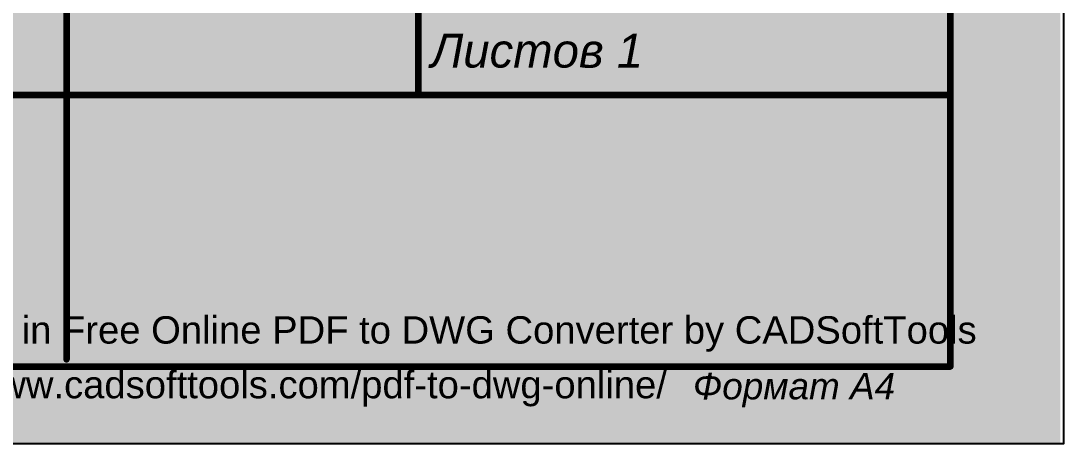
# Model space of a CAD drawing. Header units: millimetres. Extents: x 0 to 209, y 3 to 297.
# Drawn here: x 148.9 to 208.4, y 2.5 to 26.7 of the extents above; entities that cross this region are included whole.
import ezdxf
from ezdxf.xclip import XClip

# ---------------------------------------------------------------- set-up
doc = ezdxf.new("R2010")
doc.units = ezdxf.units.MM
doc.header["$MEASUREMENT"] = 0
doc.layers.get('0').update_dxf_attribs({"linetype": 'CONTINUOUS'})
doc.layers.add('28BD420', color=7, linetype='CONTINUOUS')
doc.styles.add('28BD4C0', font='Arial.ttf')
doc.styles.add('Arial$201', font='ariali.ttf', dxfattribs={"oblique": 15, "height": 6.046377})

# ---------------------------------------------------------------- blocks, each defined once
blk = doc.blocks.new('MF286C030')
at = {"color": 0, "linetype": 'Continuous', "lineweight": 100, "true_color": 0x000007}
for points in [[(19.717, 292.056), (19.717, 6.943), (202.159, 6.943), (202.159, 292.056)], [(151.538, 47.641), (151.538, 7.337), (151.538, 7.337)]]:
    blk.add_lwpolyline(points, dxfattribs=at)
blk = doc.blocks.new('286C0F0')
at = {"layer": '28BD420', "color": 0, "true_color": 0x000001, "style": '28BD4C0'}
for s, p in [('Created in Free Online PDF to DWG Converter by CADSoftTools', (0, 0)), ('http://www.cadsofttools.com/pdf-to-dwg-online/', (0, -2))]:
    blk.add_text(s, height=1, dxfattribs=at).set_placement(p)

msp = doc.modelspace()

# ---------------------------------------------------------------- hatches: boundary and pattern name
at = {"true_color": 0xffffff}
msp.add_hatch(color=0, dxfattribs=at).paths.add_polyline_path([(-0.131, 297.01), (-0.131, 2.547), (208.442, 2.547), (208.442, 297.01)])
msp.add_hatch(color=0, dxfattribs=at).paths.add_polyline_path([(-0.131, 297.01), (-0.131, 2.547), (208.442, 2.547), (208.442, 297.01)])
at = {"true_color": 0x000007}
h = msp.add_hatch(color=0, dxfattribs=at)
h.paths.add_polyline_path([(152.965, 25.693), (154.277, 25.693), (153.85, 23.708), (153.588, 23.708), (153.965, 25.479), (153.194, 25.479), (152.948, 24.38), (152.948, 24.38), (152.94, 24.346), (152.932, 24.312), (152.924, 24.28), (152.915, 24.248), (152.907, 24.217), (152.899, 24.187), (152.891, 24.158), (152.883, 24.13), (152.874, 24.103), (152.866, 24.077), (152.858, 24.052), (152.85, 24.028), (152.842, 24.005), (152.833, 23.982), (152.825, 23.962), (152.817, 23.942), (152.809, 23.923), (152.801, 23.905), (152.792, 23.888), (152.784, 23.873), (152.776, 23.859), (152.768, 23.845), (152.76, 23.833), (152.751, 23.823), (152.751, 23.823), (152.743, 23.812), (152.734, 23.803), (152.725, 23.793), (152.715, 23.784), (152.704, 23.776), (152.693, 23.767), (152.682, 23.76), (152.67, 23.752), (152.658, 23.745), (152.645, 23.738), (152.632, 23.732), (152.618, 23.726), (152.604, 23.721), (152.59, 23.716), (152.575, 23.711), (152.559, 23.707), (152.544, 23.703), (152.528, 23.7), (152.511, 23.698), (152.494, 23.695), (152.477, 23.694), (152.46, 23.692), (152.442, 23.692), (152.423, 23.691), (152.417, 23.691), (152.411, 23.691), (152.405, 23.691), (152.399, 23.691), (152.392, 23.691), (152.386, 23.692), (152.379, 23.692), (152.373, 23.692), (152.366, 23.692), (152.359, 23.693), (152.352, 23.693), (152.345, 23.693), (152.338, 23.694), (152.331, 23.695), (152.323, 23.695), (152.315, 23.696), (152.307, 23.697), (152.299, 23.698), (152.29, 23.699), (152.281, 23.701), (152.272, 23.702), (152.263, 23.704), (152.253, 23.706), (152.243, 23.708), (152.292, 23.937), (152.292, 23.937), (152.302, 23.935), (152.312, 23.934), (152.321, 23.932), (152.329, 23.93), (152.337, 23.929), (152.345, 23.928), (152.352, 23.927), (152.359, 23.926), (152.365, 23.925), (152.371, 23.924), (152.377, 23.924), (152.382, 23.923), (152.387, 23.923), (152.392, 23.922), (152.396, 23.922), (152.4, 23.922), (152.404, 23.921), (152.407, 23.921), (152.411, 23.921), (152.414, 23.921), (152.416, 23.921), (152.419, 23.921), (152.421, 23.921), (152.423, 23.921), (152.423, 23.921), (152.431, 23.921), (152.439, 23.922), (152.446, 23.922), (152.454, 23.924), (152.46, 23.925), (152.467, 23.927), (152.474, 23.929), (152.48, 23.931), (152.486, 23.934), (152.492, 23.937), (152.498, 23.94), (152.503, 23.944), (152.509, 23.947), (152.514, 23.951), (152.52, 23.955), (152.525, 23.96), (152.531, 23.965), (152.536, 23.969), (152.542, 23.975), (152.547, 23.98), (152.553, 23.985), (152.559, 23.991), (152.565, 23.997), (152.571, 24.003), (152.575, 24.011), (152.579, 24.02), (152.584, 24.03), (152.589, 24.04), (152.593, 24.051), (152.598, 24.062), (152.603, 24.073), (152.608, 24.086), (152.613, 24.098), (152.618, 24.112), (152.623, 24.126), (152.628, 24.14), (152.633, 24.156), (152.639, 24.171), (152.644, 24.188), (152.649, 24.205), (152.654, 24.222), (152.659, 24.241), (152.663, 24.259), (152.668, 24.279), (152.673, 24.299), (152.677, 24.32), (152.682, 24.342), (152.686, 24.364), (152.965, 25.693), (152.686, 24.364)])
h.paths.add_polyline_path([(157.246, 23.97), (157.246, 23.97), (157.223, 23.946), (157.201, 23.923), (157.178, 23.901), (157.156, 23.88), (157.133, 23.86), (157.111, 23.841), (157.088, 23.823), (157.066, 23.806), (157.043, 23.79), (157.02, 23.775), (156.998, 23.762), (156.975, 23.749), (156.953, 23.737), (156.93, 23.726), (156.908, 23.716), (156.885, 23.708), (156.863, 23.7), (156.84, 23.693), (156.817, 23.688), (156.795, 23.683), (156.772, 23.68), (156.75, 23.677), (156.727, 23.675), (156.705, 23.675), (156.705, 23.675), (156.69, 23.675), (156.677, 23.676), (156.663, 23.676), (156.65, 23.678), (156.637, 23.679), (156.624, 23.681), (156.612, 23.683), (156.6, 23.686), (156.588, 23.689), (156.577, 23.692), (156.566, 23.696), (156.555, 23.7), (156.544, 23.704), (156.534, 23.708), (156.524, 23.713), (156.514, 23.719), (156.504, 23.724), (156.495, 23.73), (156.486, 23.737), (156.476, 23.743), (156.468, 23.75), (156.459, 23.758), (156.451, 23.765), (156.442, 23.773), (156.434, 23.782), (156.427, 23.79), (156.419, 23.799), (156.412, 23.807), (156.405, 23.816), (156.399, 23.825), (156.393, 23.835), (156.388, 23.844), (156.382, 23.853), (156.377, 23.863), (156.373, 23.872), (156.368, 23.882), (156.364, 23.892), (156.361, 23.902), (156.358, 23.912), (156.355, 23.922), (156.352, 23.932), (156.35, 23.942), (156.348, 23.952), (156.347, 23.962), (156.345, 23.972), (156.344, 23.982), (156.344, 23.993), (156.344, 24.003), (156.344, 24.003), (156.344, 24.011), (156.344, 24.02), (156.345, 24.029), (156.345, 24.039), (156.346, 24.048), (156.347, 24.059), (156.348, 24.069), (156.349, 24.08), (156.35, 24.092), (156.351, 24.103), (156.353, 24.115), (156.354, 24.128), (156.356, 24.141), (156.357, 24.155), (156.359, 24.168), (156.361, 24.183), (156.363, 24.198), (156.365, 24.213), (156.367, 24.229), (156.368, 24.245), (156.37, 24.262), (156.373, 24.279), (156.375, 24.296), (156.377, 24.315), (156.377, 24.315), (156.557, 25.151), (156.803, 25.151), (156.606, 24.233), (156.606, 24.233), (156.604, 24.223), (156.602, 24.213), (156.601, 24.203), (156.599, 24.194), (156.598, 24.185), (156.597, 24.177), (156.596, 24.168), (156.595, 24.16), (156.594, 24.152), (156.593, 24.145), (156.592, 24.137), (156.592, 24.13), (156.591, 24.123), (156.591, 24.116), (156.591, 24.109), (156.59, 24.103), (156.59, 24.096), (156.59, 24.09), (156.59, 24.083), (156.59, 24.077), (156.59, 24.071), (156.59, 24.065), (156.59, 24.058), (156.59, 24.052), (156.59, 24.046), (156.59, 24.04), (156.591, 24.034), (156.591, 24.028), (156.592, 24.022), (156.593, 24.016), (156.594, 24.01), (156.595, 24.004), (156.597, 23.998), (156.598, 23.992), (156.6, 23.986), (156.602, 23.98), (156.604, 23.975), (156.607, 23.969), (156.609, 23.964), (156.612, 23.959), (156.615, 23.953), (156.618, 23.948), (156.621, 23.943), (156.624, 23.939), (156.628, 23.934), (156.631, 23.93), (156.635, 23.925), (156.639, 23.921), (156.639, 23.921), (156.643, 23.919), (156.648, 23.917), (156.652, 23.915), (156.657, 23.913), (156.662, 23.911), (156.667, 23.909), (156.672, 23.907), (156.677, 23.905), (156.683, 23.903), (156.689, 23.902), (156.695, 23.9), (156.701, 23.898), (156.707, 23.897), (156.713, 23.896), (156.72, 23.894), (156.727, 23.893), (156.733, 23.892), (156.741, 23.891), (156.748, 23.89), (156.755, 23.889), (156.763, 23.889), (156.771, 23.888), (156.779, 23.888), (156.787, 23.888), (156.787, 23.888), (156.795, 23.888), (156.803, 23.888), (156.811, 23.889), (156.82, 23.89), (156.828, 23.89), (156.836, 23.891), (156.844, 23.892), (156.852, 23.894), (156.861, 23.895), (156.869, 23.897), (156.877, 23.898), (156.885, 23.9), (156.893, 23.903), (156.902, 23.905), (156.91, 23.907), (156.918, 23.91), (156.926, 23.913), (156.934, 23.916), (156.943, 23.919), (156.951, 23.922), (156.959, 23.926), (156.967, 23.93), (156.975, 23.933), (156.984, 23.937), (156.992, 23.941), (157, 23.946), (157.007, 23.95), (157.015, 23.954), (157.023, 23.958), (157.03, 23.962), (157.037, 23.967), (157.044, 23.971), (157.051, 23.976), (157.058, 23.981), (157.065, 23.986), (157.072, 23.991), (157.078, 23.996), (157.085, 24.001), (157.091, 24.007), (157.098, 24.013), (157.104, 24.019), (157.11, 24.025), (157.117, 24.032), (157.123, 24.038), (157.129, 24.045), (157.135, 24.053), (157.141, 24.061), (157.148, 24.069), (157.154, 24.075), (157.16, 24.081), (157.165, 24.088), (157.171, 24.095), (157.176, 24.101), (157.182, 24.109), (157.187, 24.116), (157.192, 24.123), (157.197, 24.131), (157.202, 24.139), (157.206, 24.147), (157.211, 24.155), (157.216, 24.163), (157.22, 24.171), (157.225, 24.18), (157.229, 24.189), (157.233, 24.198), (157.238, 24.207), (157.242, 24.216), (157.246, 24.226), (157.25, 24.235), (157.254, 24.245), (157.258, 24.255), (157.262, 24.265), (157.265, 24.272), (157.267, 24.279), (157.269, 24.286), (157.272, 24.294), (157.274, 24.302), (157.277, 24.311), (157.28, 24.32), (157.283, 24.33), (157.286, 24.34), (157.289, 24.35), (157.292, 24.361), (157.295, 24.372), (157.298, 24.384), (157.301, 24.395), (157.304, 24.407), (157.307, 24.42), (157.31, 24.432), (157.313, 24.445), (157.316, 24.459), (157.319, 24.472), (157.321, 24.486), (157.324, 24.5), (157.326, 24.514), (157.328, 24.528), (157.459, 25.151), (157.705, 25.151), (157.41, 23.708), (157.18, 23.708)])
h.paths.add_polyline_path([(157.246, 23.97), (157.18, 23.708)])
edge = h.paths.add_edge_path()
edge.add_line((160.412, 24.233), (160.642, 24.216))
edge.add_spline(control_points=[(160.642, 24.216), (160.592, 24.036), (160.494, 23.905), (160.396, 23.806), (160.396, 23.806), (160.281, 23.724), (160.149, 23.675), (160.002, 23.675), (160.002, 23.675), (159.838, 23.675), (159.723, 23.724), (159.625, 23.839), (159.625, 23.839), (159.526, 23.937), (159.477, 24.069), (159.477, 24.249), (159.477, 24.249), (159.477, 24.413), (159.51, 24.561), (159.575, 24.725), (159.575, 24.725), (159.625, 24.872), (159.723, 24.987), (159.838, 25.069), (159.838, 25.069), (159.953, 25.151), (160.084, 25.184), (160.231, 25.184), (160.231, 25.184), (160.396, 25.184), (160.51, 25.135), (160.609, 25.053), (160.609, 25.053), (160.691, 24.971), (160.74, 24.856), (160.74, 24.708)], knot_values=[0, 0, 0, 0, 0.027778, 0.027778, 0.027778, 0.027778, 0.055556, 0.055556, 0.055556, 0.055556, 0.083333, 0.083333, 0.083333, 0.083333, 0.111111, 0.111111, 0.111111, 0.111111, 0.138889, 0.138889, 0.138889, 0.138889, 0.166667, 0.166667, 0.166667, 0.166667, 0.194444, 0.194444, 0.194444, 0.194444, 0.222222, 0.222222, 0.222222, 0.222222, 1, 1, 1, 1], degree=3, periodic=0)
edge.add_line((160.74, 24.708), (160.494, 24.692))
edge.add_spline(control_points=[(160.494, 24.692), (160.494, 24.774), (160.461, 24.856), (160.412, 24.905), (160.412, 24.905), (160.363, 24.954), (160.297, 24.987), (160.215, 24.987), (160.215, 24.987), (160.117, 24.987), (160.035, 24.954), (159.953, 24.889), (159.953, 24.889), (159.887, 24.823), (159.821, 24.725), (159.789, 24.61), (159.789, 24.61), (159.739, 24.479), (159.723, 24.364), (159.723, 24.233), (159.723, 24.233), (159.723, 24.118), (159.756, 24.019), (159.805, 23.97), (159.805, 23.97), (159.854, 23.905), (159.92, 23.872), (160.002, 23.872), (160.002, 23.872), (160.084, 23.872), (160.166, 23.905), (160.231, 23.954), (160.231, 23.954), (160.313, 24.019), (160.363, 24.118), (160.412, 24.233)], knot_values=[0, 0, 0, 0, 0.027778, 0.027778, 0.027778, 0.027778, 0.055556, 0.055556, 0.055556, 0.055556, 0.083333, 0.083333, 0.083333, 0.083333, 0.111111, 0.111111, 0.111111, 0.111111, 0.138889, 0.138889, 0.138889, 0.138889, 0.166667, 0.166667, 0.166667, 0.166667, 0.194444, 0.194444, 0.194444, 0.194444, 0.222222, 0.222222, 0.222222, 0.222222, 1, 1, 1, 1], degree=3, periodic=0)
h.paths.add_polyline_path([(162.249, 23.708), (162.544, 25.151), (162.79, 25.151), (162.741, 24.922), (162.741, 24.922), (162.753, 24.934), (162.766, 24.946), (162.777, 24.957), (162.789, 24.968), (162.801, 24.979), (162.812, 24.989), (162.823, 24.999), (162.834, 25.009), (162.845, 25.018), (162.856, 25.028), (162.866, 25.036), (162.877, 25.045), (162.887, 25.053), (162.897, 25.06), (162.907, 25.068), (162.916, 25.075), (162.926, 25.081), (162.935, 25.088), (162.944, 25.094), (162.953, 25.099), (162.962, 25.105), (162.971, 25.11), (162.979, 25.114), (162.987, 25.118), (162.996, 25.124), (163.004, 25.13), (163.013, 25.135), (163.021, 25.14), (163.03, 25.145), (163.039, 25.149), (163.048, 25.154), (163.058, 25.157), (163.067, 25.161), (163.077, 25.164), (163.086, 25.167), (163.096, 25.17), (163.106, 25.172), (163.116, 25.174), (163.126, 25.176), (163.136, 25.178), (163.146, 25.179), (163.156, 25.181), (163.166, 25.182), (163.176, 25.183), (163.186, 25.183), (163.196, 25.184), (163.207, 25.184), (163.217, 25.184), (163.229, 25.184), (163.241, 25.183), (163.252, 25.183), (163.264, 25.181), (163.274, 25.18), (163.285, 25.178), (163.296, 25.176), (163.306, 25.174), (163.316, 25.172), (163.325, 25.169), (163.335, 25.167), (163.344, 25.164), (163.353, 25.16), (163.362, 25.157), (163.371, 25.154), (163.38, 25.15), (163.388, 25.146), (163.397, 25.143), (163.405, 25.139), (163.414, 25.135), (163.422, 25.131), (163.43, 25.127), (163.438, 25.123), (163.447, 25.118), (163.447, 25.118), (163.455, 25.112), (163.462, 25.106), (163.47, 25.099), (163.477, 25.092), (163.483, 25.086), (163.49, 25.078), (163.496, 25.071), (163.502, 25.064), (163.507, 25.056), (163.513, 25.048), (163.518, 25.04), (163.522, 25.032), (163.527, 25.024), (163.531, 25.016), (163.535, 25.007), (163.539, 24.998), (163.542, 24.989), (163.546, 24.98), (163.549, 24.971), (163.552, 24.961), (163.554, 24.952), (163.557, 24.942), (163.559, 24.932), (163.561, 24.922), (163.572, 24.932), (163.582, 24.942), (163.591, 24.952), (163.601, 24.961), (163.611, 24.971), (163.62, 24.98), (163.63, 24.989), (163.639, 24.998), (163.649, 25.007), (163.658, 25.016), (163.667, 25.024), (163.676, 25.032), (163.685, 25.04), (163.695, 25.048), (163.704, 25.056), (163.713, 25.064), (163.723, 25.071), (163.732, 25.078), (163.742, 25.086), (163.751, 25.092), (163.761, 25.099), (163.771, 25.106), (163.781, 25.112), (163.791, 25.118), (163.801, 25.124), (163.812, 25.13), (163.822, 25.135), (163.832, 25.14), (163.842, 25.145), (163.853, 25.149), (163.863, 25.154), (163.874, 25.157), (163.884, 25.161), (163.895, 25.164), (163.905, 25.167), (163.916, 25.17), (163.927, 25.172), (163.938, 25.174), (163.949, 25.176), (163.96, 25.178), (163.971, 25.179), (163.983, 25.181), (163.994, 25.182), (164.006, 25.183), (164.017, 25.183), (164.029, 25.184), (164.041, 25.184), (164.054, 25.184), (164.054, 25.184), (164.068, 25.184), (164.082, 25.183), (164.096, 25.183), (164.109, 25.181), (164.123, 25.18), (164.136, 25.178), (164.149, 25.176), (164.162, 25.174), (164.174, 25.171), (164.186, 25.168), (164.198, 25.165), (164.209, 25.161), (164.22, 25.158), (164.231, 25.154), (164.242, 25.15), (164.252, 25.145), (164.261, 25.141), (164.27, 25.136), (164.279, 25.131), (164.287, 25.125), (164.295, 25.12), (164.303, 25.114), (164.31, 25.108), (164.316, 25.102), (164.316, 25.102), (164.324, 25.094), (164.332, 25.085), (164.339, 25.077), (164.346, 25.068), (164.353, 25.059), (164.359, 25.05), (164.365, 25.04), (164.371, 25.031), (164.376, 25.021), (164.381, 25.011), (164.386, 25.001), (164.39, 24.991), (164.394, 24.981), (164.397, 24.97), (164.401, 24.96), (164.403, 24.949), (164.406, 24.938), (164.408, 24.927), (164.41, 24.915), (164.412, 24.904), (164.413, 24.892), (164.414, 24.88), (164.414, 24.868), (164.414, 24.856), (164.414, 24.856), (164.414, 24.85), (164.414, 24.843), (164.414, 24.837), (164.413, 24.83), (164.412, 24.823), (164.412, 24.816), (164.411, 24.808), (164.41, 24.801), (164.408, 24.793), (164.407, 24.785), (164.406, 24.776), (164.404, 24.768), (164.403, 24.759), (164.401, 24.75), (164.399, 24.74), (164.397, 24.731), (164.396, 24.721), (164.394, 24.711), (164.392, 24.7), (164.39, 24.689), (164.388, 24.678), (164.386, 24.667), (164.384, 24.655), (164.382, 24.643), (164.382, 24.643), (164.185, 23.708), (163.939, 23.708), (164.136, 24.659), (164.136, 24.659), (164.138, 24.669), (164.14, 24.679), (164.142, 24.688), (164.144, 24.697), (164.146, 24.706), (164.148, 24.715), (164.15, 24.723), (164.151, 24.731), (164.153, 24.738), (164.155, 24.746), (164.157, 24.753), (164.158, 24.76), (164.16, 24.766), (164.161, 24.772), (164.162, 24.778), (164.164, 24.784), (164.165, 24.79), (164.166, 24.795), (164.166, 24.8), (164.167, 24.805), (164.168, 24.81), (164.168, 24.815), (164.168, 24.819), (164.168, 24.823), (164.168, 24.823), (164.168, 24.829), (164.168, 24.835), (164.168, 24.842), (164.167, 24.848), (164.166, 24.854), (164.165, 24.86), (164.164, 24.865), (164.163, 24.871), (164.161, 24.877), (164.16, 24.882), (164.158, 24.888), (164.156, 24.893), (164.154, 24.898), (164.152, 24.903), (164.149, 24.907), (164.146, 24.912), (164.144, 24.916), (164.141, 24.92), (164.138, 24.924), (164.134, 24.927), (164.131, 24.93), (164.127, 24.933), (164.123, 24.936), (164.119, 24.938), (164.115, 24.942), (164.111, 24.946), (164.107, 24.95), (164.103, 24.953), (164.098, 24.956), (164.094, 24.96), (164.09, 24.963), (164.085, 24.965), (164.081, 24.968), (164.076, 24.97), (164.071, 24.973), (164.066, 24.975), (164.061, 24.977), (164.055, 24.979), (164.05, 24.98), (164.044, 24.982), (164.038, 24.983), (164.032, 24.984), (164.025, 24.985), (164.018, 24.986), (164.011, 24.986), (164.004, 24.987), (163.996, 24.987), (163.988, 24.987), (163.98, 24.987), (163.971, 24.987), (163.963, 24.986), (163.954, 24.985), (163.945, 24.983), (163.936, 24.982), (163.927, 24.98), (163.918, 24.977), (163.909, 24.975), (163.9, 24.972), (163.891, 24.97), (163.881, 24.967), (163.872, 24.964), (163.863, 24.96), (163.854, 24.957), (163.845, 24.953), (163.835, 24.949), (163.826, 24.946), (163.818, 24.942), (163.809, 24.938), (163.8, 24.934), (163.791, 24.93), (163.783, 24.926), (163.775, 24.922), (163.765, 24.915), (163.755, 24.909), (163.745, 24.902), (163.735, 24.896), (163.726, 24.889), (163.716, 24.882), (163.708, 24.875), (163.699, 24.868), (163.69, 24.86), (163.682, 24.853), (163.674, 24.845), (163.666, 24.838), (163.658, 24.83), (163.651, 24.822), (163.644, 24.814), (163.637, 24.806), (163.631, 24.798), (163.625, 24.79), (163.619, 24.782), (163.613, 24.774), (163.608, 24.766), (163.603, 24.758), (163.599, 24.749), (163.594, 24.741), (163.588, 24.733), (163.582, 24.724), (163.577, 24.714), (163.571, 24.704), (163.565, 24.694), (163.56, 24.683), (163.555, 24.672), (163.55, 24.66), (163.545, 24.647), (163.54, 24.635), (163.535, 24.621), (163.531, 24.608), (163.526, 24.594), (163.522, 24.579), (163.517, 24.564), (163.513, 24.549), (163.509, 24.533), (163.504, 24.517), (163.5, 24.501), (163.496, 24.484), (163.492, 24.467), (163.488, 24.449), (163.484, 24.431), (163.479, 24.413), (163.479, 24.413), (163.332, 23.708), (163.086, 23.708), (163.299, 24.676), (163.299, 24.676), (163.301, 24.686), (163.303, 24.695), (163.304, 24.704), (163.306, 24.713), (163.307, 24.721), (163.308, 24.729), (163.31, 24.736), (163.311, 24.743), (163.311, 24.75), (163.312, 24.756), (163.313, 24.762), (163.313, 24.768), (163.314, 24.773), (163.314, 24.779), (163.315, 24.784), (163.315, 24.789), (163.315, 24.793), (163.315, 24.798), (163.315, 24.802), (163.315, 24.807), (163.315, 24.811), (163.315, 24.815), (163.315, 24.819), (163.315, 24.823), (163.315, 24.823), (163.315, 24.829), (163.315, 24.835), (163.315, 24.841), (163.314, 24.846), (163.313, 24.852), (163.312, 24.857), (163.311, 24.862), (163.31, 24.868), (163.308, 24.872), (163.307, 24.877), (163.305, 24.882), (163.303, 24.887), (163.301, 24.891), (163.299, 24.896), (163.296, 24.9), (163.294, 24.905), (163.291, 24.909), (163.288, 24.913), (163.285, 24.917), (163.281, 24.922), (163.278, 24.926), (163.274, 24.93), (163.27, 24.934), (163.266, 24.938), (163.264, 24.942), (163.261, 24.946), (163.259, 24.95), (163.255, 24.953), (163.252, 24.956), (163.248, 24.96), (163.244, 24.963), (163.24, 24.965), (163.236, 24.968), (163.231, 24.97), (163.226, 24.973), (163.221, 24.975), (163.216, 24.977), (163.21, 24.979), (163.205, 24.98), (163.199, 24.982), (163.194, 24.983), (163.188, 24.984), (163.182, 24.985), (163.176, 24.986), (163.17, 24.986), (163.164, 24.987), (163.157, 24.987), (163.151, 24.987), (163.143, 24.987), (163.135, 24.987), (163.127, 24.986), (163.118, 24.985), (163.11, 24.983), (163.102, 24.982), (163.094, 24.98), (163.085, 24.977), (163.077, 24.975), (163.068, 24.972), (163.06, 24.97), (163.051, 24.967), (163.042, 24.964), (163.033, 24.96), (163.024, 24.957), (163.015, 24.953), (163.006, 24.949), (162.997, 24.946), (162.987, 24.942), (162.978, 24.938), (162.968, 24.934), (162.958, 24.93), (162.948, 24.926), (162.938, 24.922), (162.928, 24.915), (162.918, 24.909), (162.909, 24.902), (162.9, 24.896), (162.891, 24.889), (162.882, 24.882), (162.874, 24.874), (162.866, 24.867), (162.858, 24.859), (162.85, 24.852), (162.843, 24.844), (162.836, 24.835), (162.828, 24.827), (162.822, 24.819), (162.815, 24.81), (162.808, 24.801), (162.802, 24.792), (162.795, 24.783), (162.789, 24.774), (162.782, 24.764), (162.776, 24.755), (162.77, 24.745), (162.764, 24.735), (162.758, 24.725), (162.752, 24.716), (162.745, 24.707), (162.739, 24.698), (162.733, 24.688), (162.727, 24.677), (162.721, 24.667), (162.715, 24.655), (162.71, 24.643), (162.704, 24.631), (162.699, 24.618), (162.693, 24.605), (162.688, 24.591), (162.683, 24.577), (162.678, 24.563), (162.673, 24.548), (162.669, 24.533), (162.665, 24.517), (162.661, 24.501), (162.657, 24.485), (162.654, 24.468), (162.65, 24.45), (162.648, 24.433), (162.645, 24.415), (162.643, 24.397), (162.643, 24.397), (162.495, 23.708), (162.249, 23.708), (162.495, 23.708)])
h.paths.add_polyline_path([(169.122, 23.708), (169.45, 25.217), (169.45, 25.217), (169.432, 25.203), (169.413, 25.189), (169.393, 25.175), (169.374, 25.162), (169.354, 25.149), (169.333, 25.137), (169.312, 25.124), (169.291, 25.112), (169.269, 25.101), (169.246, 25.089), (169.224, 25.078), (169.2, 25.067), (169.176, 25.057), (169.152, 25.046), (169.127, 25.036), (169.102, 25.026), (169.076, 25.016), (169.049, 25.007), (169.022, 24.998), (168.994, 24.989), (168.965, 24.98), (168.936, 24.971), (168.907, 24.963), (168.876, 24.954), (168.876, 24.954), (168.925, 25.184), (168.925, 25.184), (168.94, 25.19), (168.954, 25.196), (168.969, 25.203), (168.983, 25.209), (168.997, 25.215), (169.012, 25.221), (169.026, 25.228), (169.041, 25.234), (169.055, 25.241), (169.07, 25.248), (169.085, 25.255), (169.1, 25.262), (169.115, 25.269), (169.13, 25.277), (169.145, 25.284), (169.16, 25.292), (169.175, 25.3), (169.191, 25.309), (169.206, 25.317), (169.222, 25.326), (169.238, 25.335), (169.254, 25.345), (169.27, 25.354), (169.286, 25.364), (169.286, 25.364), (169.301, 25.375), (169.314, 25.385), (169.328, 25.395), (169.341, 25.404), (169.354, 25.414), (169.367, 25.423), (169.379, 25.432), (169.391, 25.442), (169.403, 25.451), (169.414, 25.46), (169.425, 25.469), (169.436, 25.477), (169.447, 25.486), (169.457, 25.495), (169.467, 25.503), (169.477, 25.512), (169.487, 25.52), (169.496, 25.528), (169.505, 25.537), (169.515, 25.545), (169.523, 25.553), (169.532, 25.561), (169.541, 25.57), (169.549, 25.578), (169.553, 25.582), (169.557, 25.586), (169.561, 25.591), (169.565, 25.595), (169.569, 25.6), (169.573, 25.605), (169.577, 25.61), (169.582, 25.615), (169.586, 25.621), (169.59, 25.626), (169.594, 25.632), (169.598, 25.637), (169.602, 25.643), (169.606, 25.649), (169.61, 25.654), (169.614, 25.66), (169.619, 25.666), (169.623, 25.672), (169.627, 25.678), (169.631, 25.684), (169.635, 25.691), (169.639, 25.697), (169.643, 25.703), (169.647, 25.709), (169.795, 25.709), (169.368, 23.708), (169.122, 23.708), (169.368, 23.708)])
msp.add_hatch(color=0, dxfattribs=at).paths.add_polyline_path([(183.951, 23.708), (184.263, 25.217), (184.263, 25.217), (184.246, 25.203), (184.229, 25.189), (184.211, 25.175), (184.192, 25.162), (184.173, 25.149), (184.152, 25.137), (184.132, 25.124), (184.11, 25.112), (184.088, 25.101), (184.066, 25.089), (184.043, 25.078), (184.019, 25.067), (183.995, 25.057), (183.97, 25.046), (183.944, 25.036), (183.918, 25.026), (183.891, 25.016), (183.864, 25.007), (183.836, 24.998), (183.808, 24.989), (183.779, 24.98), (183.749, 24.971), (183.719, 24.963), (183.689, 24.954), (183.689, 24.954), (183.738, 25.184), (183.738, 25.184), (183.752, 25.19), (183.767, 25.196), (183.782, 25.203), (183.797, 25.209), (183.812, 25.215), (183.827, 25.221), (183.842, 25.228), (183.857, 25.234), (183.872, 25.241), (183.888, 25.248), (183.903, 25.255), (183.918, 25.262), (183.934, 25.269), (183.949, 25.277), (183.965, 25.284), (183.98, 25.292), (183.995, 25.3), (184.01, 25.309), (184.025, 25.317), (184.04, 25.326), (184.055, 25.335), (184.07, 25.345), (184.084, 25.354), (184.099, 25.364), (184.099, 25.364), (184.113, 25.375), (184.127, 25.385), (184.141, 25.395), (184.155, 25.404), (184.168, 25.414), (184.181, 25.423), (184.194, 25.432), (184.207, 25.442), (184.219, 25.451), (184.231, 25.46), (184.243, 25.469), (184.255, 25.477), (184.266, 25.486), (184.277, 25.495), (184.287, 25.503), (184.297, 25.512), (184.307, 25.52), (184.316, 25.528), (184.324, 25.537), (184.333, 25.545), (184.341, 25.553), (184.348, 25.561), (184.355, 25.57), (184.361, 25.578), (184.366, 25.582), (184.37, 25.586), (184.374, 25.591), (184.379, 25.595), (184.384, 25.6), (184.389, 25.605), (184.393, 25.61), (184.398, 25.615), (184.403, 25.621), (184.409, 25.626), (184.414, 25.632), (184.419, 25.637), (184.424, 25.643), (184.429, 25.649), (184.434, 25.654), (184.439, 25.66), (184.444, 25.666), (184.449, 25.672), (184.454, 25.678), (184.459, 25.684), (184.463, 25.691), (184.468, 25.697), (184.472, 25.703), (184.476, 25.709), (184.607, 25.709), (184.197, 23.708), (183.951, 23.708), (184.197, 23.708)])
h = msp.add_hatch(color=0, dxfattribs=at)
edge = h.paths.add_edge_path()
edge.add_spline(control_points=[(179.67, 24.265), (179.67, 24.544), (179.752, 24.774), (179.916, 24.954), (179.916, 24.954), (180.047, 25.102), (180.228, 25.184), (180.441, 25.184), (180.441, 25.184), (180.621, 25.184), (180.753, 25.135), (180.867, 25.02), (180.867, 25.02), (180.966, 24.905), (181.015, 24.774), (181.015, 24.577), (181.015, 24.577), (181.015, 24.413), (180.982, 24.265), (180.917, 24.118), (180.917, 24.118), (180.851, 23.987), (180.769, 23.872), (180.638, 23.79), (180.638, 23.79), (180.523, 23.724), (180.392, 23.675), (180.244, 23.675), (180.244, 23.675), (180.129, 23.675), (180.031, 23.708), (179.949, 23.757), (179.949, 23.757), (179.85, 23.806), (179.785, 23.872), (179.735, 23.954), (179.735, 23.954), (179.686, 24.036), (179.67, 24.151), (179.67, 24.265)], knot_values=[0, 0, 0, 0, 0.025, 0.025, 0.025, 0.025, 0.05, 0.05, 0.05, 0.05, 0.075, 0.075, 0.075, 0.075, 0.1, 0.1, 0.1, 0.1, 0.125, 0.125, 0.125, 0.125, 0.15, 0.15, 0.15, 0.15, 0.175, 0.175, 0.175, 0.175, 0.2, 0.2, 0.2, 0.2, 0.225, 0.225, 0.225, 0.225, 1, 1, 1, 1], degree=3, periodic=0)
edge = h.paths.add_edge_path()
edge.add_spline(control_points=[(179.9, 24.282), (179.9, 24.151), (179.932, 24.052), (179.998, 23.97), (179.998, 23.97), (180.064, 23.905), (180.146, 23.872), (180.244, 23.872), (180.244, 23.872), (180.31, 23.872), (180.359, 23.888), (180.408, 23.905), (180.408, 23.905), (180.457, 23.921), (180.506, 23.954), (180.556, 24.003), (180.556, 24.003), (180.588, 24.036), (180.638, 24.085), (180.671, 24.151), (180.671, 24.151), (180.687, 24.2), (180.72, 24.265), (180.736, 24.331), (180.736, 24.331), (180.769, 24.413), (180.785, 24.495), (180.785, 24.577), (180.785, 24.577), (180.785, 24.708), (180.753, 24.807), (180.687, 24.889), (180.687, 24.889), (180.621, 24.954), (180.539, 24.987), (180.441, 24.987), (180.441, 24.987), (180.359, 24.987), (180.293, 24.971), (180.228, 24.938), (180.228, 24.938), (180.162, 24.905), (180.113, 24.856), (180.047, 24.774), (180.047, 24.774), (179.998, 24.708), (179.965, 24.626), (179.949, 24.528), (179.949, 24.528), (179.916, 24.446), (179.9, 24.364), (179.9, 24.282)], knot_values=[0, 0, 0, 0, 0.019231, 0.019231, 0.019231, 0.019231, 0.038462, 0.038462, 0.038462, 0.038462, 0.057692, 0.057692, 0.057692, 0.057692, 0.076923, 0.076923, 0.076923, 0.076923, 0.096154, 0.096154, 0.096154, 0.096154, 0.115385, 0.115385, 0.115385, 0.115385, 0.134615, 0.134615, 0.134615, 0.134615, 0.153846, 0.153846, 0.153846, 0.153846, 0.173077, 0.173077, 0.173077, 0.173077, 0.192308, 0.192308, 0.192308, 0.192308, 0.211538, 0.211538, 0.211538, 0.211538, 0.230769, 0.230769, 0.230769, 0.230769, 1, 1, 1, 1], degree=3, periodic=0)
edge = h.paths.add_edge_path()
edge.add_spline(control_points=[(183.738, 24.462), (183.82, 24.429), (183.886, 24.397), (183.935, 24.331), (183.935, 24.331), (183.984, 24.282), (184, 24.216), (184, 24.134), (184, 24.134), (184, 24.019), (183.951, 23.921), (183.853, 23.823), (183.853, 23.823), (183.754, 23.724), (183.623, 23.675), (183.426, 23.675), (183.426, 23.675), (183.279, 23.675), (183.18, 23.708), (183.082, 23.757), (183.082, 23.757), (183, 23.806), (182.934, 23.872), (182.885, 23.954), (182.885, 23.954), (182.836, 24.052), (182.819, 24.151), (182.819, 24.249), (182.819, 24.249), (182.819, 24.512), (182.885, 24.725), (183.033, 24.905), (183.033, 24.905), (183.18, 25.086), (183.377, 25.184), (183.64, 25.184), (183.64, 25.184), (183.787, 25.184), (183.902, 25.151), (183.968, 25.086), (183.968, 25.086), (184.05, 25.004), (184.099, 24.922), (184.099, 24.823), (184.099, 24.823), (184.099, 24.741), (184.066, 24.659), (184, 24.594), (184, 24.594), (183.935, 24.544), (183.853, 24.495), (183.738, 24.462)], knot_values=[0, 0, 0, 0, 0.019231, 0.019231, 0.019231, 0.019231, 0.038462, 0.038462, 0.038462, 0.038462, 0.057692, 0.057692, 0.057692, 0.057692, 0.076923, 0.076923, 0.076923, 0.076923, 0.096154, 0.096154, 0.096154, 0.096154, 0.115385, 0.115385, 0.115385, 0.115385, 0.134615, 0.134615, 0.134615, 0.134615, 0.153846, 0.153846, 0.153846, 0.153846, 0.173077, 0.173077, 0.173077, 0.173077, 0.192308, 0.192308, 0.192308, 0.192308, 0.211538, 0.211538, 0.211538, 0.211538, 0.230769, 0.230769, 0.230769, 0.230769, 1, 1, 1, 1], degree=3, periodic=0)
edge = h.paths.add_edge_path()
edge.add_spline(control_points=[(183.115, 24.561), (183.18, 24.561), (183.246, 24.561), (183.279, 24.561), (183.279, 24.561), (183.476, 24.561), (183.607, 24.577), (183.705, 24.626), (183.705, 24.626), (183.804, 24.659), (183.836, 24.725), (183.836, 24.807), (183.836, 24.807), (183.836, 24.856), (183.82, 24.905), (183.787, 24.938), (183.787, 24.938), (183.738, 24.971), (183.689, 24.987), (183.623, 24.987), (183.623, 24.987), (183.508, 24.987), (183.41, 24.954), (183.312, 24.872), (183.312, 24.872), (183.213, 24.807), (183.147, 24.692), (183.115, 24.561)], knot_values=[0, 0, 0, 0, 0.035714, 0.035714, 0.035714, 0.035714, 0.071429, 0.071429, 0.071429, 0.071429, 0.107143, 0.107143, 0.107143, 0.107143, 0.142857, 0.142857, 0.142857, 0.142857, 0.178571, 0.178571, 0.178571, 0.178571, 0.214286, 0.214286, 0.214286, 0.214286, 1, 1, 1, 1], degree=3, periodic=0)
edge = h.paths.add_edge_path()
edge.add_spline(control_points=[(183.082, 24.38), (183.065, 24.331), (183.065, 24.298), (183.065, 24.265), (183.065, 24.265), (183.065, 24.151), (183.098, 24.052), (183.164, 23.987), (183.164, 23.987), (183.229, 23.905), (183.328, 23.872), (183.443, 23.872), (183.443, 23.872), (183.541, 23.872), (183.607, 23.905), (183.672, 23.954), (183.672, 23.954), (183.722, 24.003), (183.754, 24.052), (183.754, 24.134), (183.754, 24.134), (183.754, 24.233), (183.722, 24.298), (183.64, 24.331), (183.64, 24.331), (183.558, 24.364), (183.41, 24.38), (183.213, 24.38), (183.213, 24.38), (183.18, 24.38), (183.147, 24.38), (183.082, 24.38)], knot_values=[0, 0, 0, 0, 0.03125, 0.03125, 0.03125, 0.03125, 0.0625, 0.0625, 0.0625, 0.0625, 0.09375, 0.09375, 0.09375, 0.09375, 0.125, 0.125, 0.125, 0.125, 0.15625, 0.15625, 0.15625, 0.15625, 0.1875, 0.1875, 0.1875, 0.1875, 0.21875, 0.21875, 0.21875, 0.21875, 1, 1, 1, 1], degree=3, periodic=0)
h = msp.add_hatch(color=0, dxfattribs=at)
h.paths.add_polyline_path([(184.821, 6.336), (184.985, 6.336), (184.968, 6.221), (184.968, 6.221), (184.983, 6.221), (184.997, 6.221), (185.011, 6.22), (185.026, 6.219), (185.04, 6.217), (185.054, 6.215), (185.068, 6.213), (185.082, 6.21), (185.096, 6.207), (185.109, 6.203), (185.123, 6.199), (185.136, 6.195), (185.15, 6.19), (185.163, 6.185), (185.176, 6.179), (185.188, 6.173), (185.201, 6.166), (185.213, 6.159), (185.225, 6.152), (185.236, 6.144), (185.248, 6.135), (185.259, 6.126), (185.27, 6.117), (185.28, 6.107), (185.28, 6.107), (185.29, 6.098), (185.3, 6.089), (185.309, 6.08), (185.318, 6.071), (185.327, 6.061), (185.335, 6.051), (185.343, 6.041), (185.35, 6.03), (185.358, 6.019), (185.364, 6.007), (185.37, 5.996), (185.376, 5.984), (185.382, 5.971), (185.387, 5.958), (185.391, 5.945), (185.395, 5.932), (185.399, 5.918), (185.402, 5.904), (185.405, 5.889), (185.407, 5.874), (185.409, 5.859), (185.41, 5.843), (185.411, 5.828), (185.411, 5.811), (185.411, 5.799), (185.411, 5.786), (185.41, 5.774), (185.409, 5.761), (185.407, 5.748), (185.405, 5.735), (185.403, 5.722), (185.401, 5.709), (185.398, 5.695), (185.395, 5.682), (185.392, 5.669), (185.389, 5.655), (185.385, 5.642), (185.381, 5.629), (185.377, 5.616), (185.372, 5.602), (185.368, 5.589), (185.363, 5.576), (185.358, 5.563), (185.352, 5.55), (185.347, 5.537), (185.341, 5.525), (185.335, 5.512), (185.329, 5.5), (185.321, 5.487), (185.312, 5.476), (185.304, 5.464), (185.295, 5.453), (185.286, 5.442), (185.277, 5.432), (185.268, 5.421), (185.258, 5.412), (185.248, 5.402), (185.239, 5.392), (185.229, 5.383), (185.218, 5.375), (185.208, 5.366), (185.198, 5.358), (185.187, 5.349), (185.176, 5.342), (185.165, 5.334), (185.154, 5.327), (185.142, 5.319), (185.131, 5.312), (185.119, 5.306), (185.107, 5.299), (185.095, 5.293), (185.083, 5.286), (185.071, 5.28), (185.058, 5.275), (185.045, 5.269), (185.033, 5.264), (185.019, 5.26), (185.006, 5.255), (184.993, 5.251), (184.979, 5.247), (184.965, 5.243), (184.952, 5.24), (184.937, 5.236), (184.923, 5.233), (184.909, 5.23), (184.894, 5.227), (184.879, 5.225), (184.864, 5.222), (184.849, 5.219), (184.834, 5.217), (184.819, 5.215), (184.803, 5.213), (184.787, 5.211), (184.771, 5.208), (184.755, 5.206), (184.739, 5.204), (184.722, 5.073), (184.558, 5.073), (184.591, 5.221), (184.591, 5.221), (184.575, 5.221), (184.559, 5.222), (184.543, 5.223), (184.528, 5.225), (184.513, 5.227), (184.498, 5.229), (184.484, 5.232), (184.47, 5.236), (184.456, 5.24), (184.443, 5.244), (184.43, 5.249), (184.417, 5.254), (184.404, 5.259), (184.392, 5.264), (184.379, 5.27), (184.367, 5.277), (184.356, 5.283), (184.344, 5.29), (184.333, 5.297), (184.322, 5.304), (184.311, 5.312), (184.3, 5.32), (184.29, 5.327), (184.279, 5.336), (184.279, 5.336), (184.269, 5.344), (184.26, 5.353), (184.25, 5.362), (184.241, 5.371), (184.232, 5.381), (184.224, 5.391), (184.216, 5.401), (184.209, 5.412), (184.202, 5.423), (184.195, 5.435), (184.189, 5.446), (184.183, 5.459), (184.178, 5.471), (184.173, 5.484), (184.168, 5.497), (184.164, 5.511), (184.16, 5.524), (184.157, 5.539), (184.154, 5.553), (184.152, 5.568), (184.15, 5.583), (184.149, 5.599), (184.148, 5.615), (184.148, 5.631), (184.148, 5.649), (184.149, 5.668), (184.151, 5.686), (184.153, 5.704), (184.156, 5.723), (184.16, 5.741), (184.164, 5.759), (184.169, 5.777), (184.174, 5.795), (184.18, 5.813), (184.186, 5.831), (184.193, 5.848), (184.201, 5.866), (184.209, 5.883), (184.217, 5.9), (184.226, 5.916), (184.235, 5.933), (184.245, 5.949), (184.255, 5.965), (184.266, 5.981), (184.277, 5.996), (184.288, 6.012), (184.3, 6.026), (184.312, 6.041), (184.312, 6.041), (184.327, 6.055), (184.342, 6.069), (184.357, 6.082), (184.374, 6.094), (184.39, 6.106), (184.407, 6.118), (184.425, 6.128), (184.443, 6.139), (184.462, 6.148), (184.481, 6.158), (184.501, 6.166), (184.521, 6.174), (184.542, 6.182), (184.563, 6.188), (184.585, 6.195), (184.607, 6.2), (184.63, 6.205), (184.654, 6.209), (184.677, 6.213), (184.702, 6.216), (184.727, 6.218), (184.752, 6.22), (184.778, 6.221), (184.804, 6.221), (184.804, 6.221), (184.821, 6.336), (184.804, 6.221)])
h.paths.add_polyline_path([(184.771, 6.074), (184.771, 6.074), (184.753, 6.073), (184.735, 6.073), (184.718, 6.071), (184.7, 6.07), (184.684, 6.067), (184.667, 6.064), (184.651, 6.061), (184.635, 6.057), (184.62, 6.053), (184.605, 6.048), (184.591, 6.043), (184.577, 6.037), (184.563, 6.03), (184.55, 6.023), (184.537, 6.016), (184.525, 6.008), (184.513, 6), (184.502, 5.991), (184.491, 5.981), (184.48, 5.971), (184.47, 5.961), (184.461, 5.95), (184.452, 5.938), (184.443, 5.926), (184.443, 5.926), (184.433, 5.916), (184.424, 5.905), (184.415, 5.894), (184.406, 5.883), (184.398, 5.871), (184.391, 5.859), (184.384, 5.847), (184.377, 5.834), (184.371, 5.822), (184.365, 5.809), (184.36, 5.796), (184.355, 5.783), (184.351, 5.769), (184.347, 5.756), (184.343, 5.742), (184.34, 5.728), (184.337, 5.714), (184.335, 5.7), (184.333, 5.686), (184.331, 5.672), (184.33, 5.657), (184.329, 5.643), (184.329, 5.629), (184.329, 5.614), (184.329, 5.604), (184.329, 5.594), (184.329, 5.584), (184.33, 5.575), (184.331, 5.565), (184.332, 5.556), (184.333, 5.547), (184.335, 5.538), (184.336, 5.53), (184.338, 5.522), (184.34, 5.514), (184.343, 5.506), (184.346, 5.498), (184.349, 5.491), (184.352, 5.484), (184.355, 5.477), (184.359, 5.471), (184.363, 5.464), (184.368, 5.459), (184.372, 5.453), (184.377, 5.448), (184.383, 5.443), (184.388, 5.438), (184.394, 5.434), (184.394, 5.434), (184.4, 5.428), (184.407, 5.422), (184.414, 5.417), (184.421, 5.412), (184.429, 5.407), (184.437, 5.403), (184.445, 5.399), (184.453, 5.395), (184.462, 5.392), (184.47, 5.388), (184.479, 5.385), (184.488, 5.383), (184.498, 5.38), (184.507, 5.378), (184.517, 5.376), (184.527, 5.374), (184.536, 5.373), (184.546, 5.372), (184.556, 5.371), (184.567, 5.37), (184.577, 5.369), (184.587, 5.369), (184.597, 5.368), (184.607, 5.368), (184.607, 5.368)])
h.paths.add_polyline_path([(184.771, 6.074), (184.607, 5.368)])
h.paths.add_polyline_path([(184.771, 5.352), (184.771, 5.352), (184.79, 5.352), (184.808, 5.353), (184.825, 5.354), (184.843, 5.356), (184.859, 5.358), (184.876, 5.361), (184.892, 5.365), (184.908, 5.368), (184.924, 5.373), (184.939, 5.378), (184.954, 5.383), (184.968, 5.389), (184.982, 5.395), (184.996, 5.402), (185.01, 5.41), (185.023, 5.418), (185.036, 5.426), (185.048, 5.435), (185.06, 5.444), (185.072, 5.454), (185.084, 5.465), (185.095, 5.476), (185.105, 5.488), (185.116, 5.5), (185.116, 5.5), (185.126, 5.512), (185.136, 5.525), (185.145, 5.537), (185.154, 5.55), (185.163, 5.563), (185.171, 5.576), (185.179, 5.589), (185.186, 5.603), (185.193, 5.616), (185.2, 5.63), (185.206, 5.644), (185.212, 5.657), (185.218, 5.671), (185.223, 5.685), (185.227, 5.699), (185.231, 5.713), (185.235, 5.728), (185.238, 5.742), (185.241, 5.756), (185.243, 5.77), (185.245, 5.785), (185.246, 5.799), (185.247, 5.813), (185.247, 5.828), (185.247, 5.838), (185.246, 5.848), (185.246, 5.858), (185.244, 5.867), (185.243, 5.877), (185.241, 5.886), (185.239, 5.895), (185.237, 5.904), (185.234, 5.912), (185.231, 5.92), (185.228, 5.929), (185.225, 5.936), (185.221, 5.944), (185.217, 5.951), (185.213, 5.958), (185.208, 5.965), (185.204, 5.971), (185.199, 5.978), (185.194, 5.983), (185.188, 5.989), (185.183, 5.994), (185.177, 5.999), (185.171, 6.004), (185.165, 6.008), (185.165, 6.008), (185.157, 6.014), (185.149, 6.02), (185.14, 6.025), (185.132, 6.03), (185.124, 6.035), (185.115, 6.039), (185.107, 6.043), (185.098, 6.047), (185.09, 6.05), (185.081, 6.054), (185.072, 6.057), (185.063, 6.059), (185.053, 6.062), (185.044, 6.064), (185.034, 6.066), (185.024, 6.068), (185.014, 6.069), (185.004, 6.07), (184.993, 6.071), (184.982, 6.072), (184.971, 6.073), (184.959, 6.073), (184.948, 6.074), (184.935, 6.074), (184.935, 6.074)])
h.paths.add_polyline_path([(184.771, 5.352), (184.935, 6.074)])
edge = h.paths.add_edge_path()
edge.add_spline(control_points=[(186.97, 5.418), (186.97, 5.598), (187.019, 5.746), (187.117, 5.86), (187.117, 5.86), (187.216, 5.959), (187.33, 6.008), (187.462, 6.008), (187.462, 6.008), (187.576, 6.008), (187.658, 5.975), (187.724, 5.91), (187.724, 5.91), (187.806, 5.844), (187.839, 5.746), (187.839, 5.631), (187.839, 5.631), (187.839, 5.516), (187.806, 5.418), (187.773, 5.336), (187.773, 5.336), (187.724, 5.237), (187.675, 5.172), (187.593, 5.122), (187.593, 5.122), (187.511, 5.073), (187.429, 5.057), (187.347, 5.057), (187.347, 5.057), (187.265, 5.057), (187.199, 5.073), (187.15, 5.106), (187.15, 5.106), (187.084, 5.122), (187.052, 5.172), (187.019, 5.221), (187.019, 5.221), (186.986, 5.286), (186.97, 5.352), (186.97, 5.418)], knot_values=[0, 0, 0, 0, 0.025, 0.025, 0.025, 0.025, 0.05, 0.05, 0.05, 0.05, 0.075, 0.075, 0.075, 0.075, 0.1, 0.1, 0.1, 0.1, 0.125, 0.125, 0.125, 0.125, 0.15, 0.15, 0.15, 0.15, 0.175, 0.175, 0.175, 0.175, 0.2, 0.2, 0.2, 0.2, 0.225, 0.225, 0.225, 0.225, 1, 1, 1, 1], degree=3, periodic=0)
edge = h.paths.add_edge_path()
edge.add_spline(control_points=[(187.117, 5.434), (187.117, 5.352), (187.15, 5.286), (187.183, 5.237), (187.183, 5.237), (187.232, 5.188), (187.281, 5.172), (187.347, 5.172), (187.347, 5.172), (187.38, 5.172), (187.412, 5.188), (187.445, 5.188), (187.445, 5.188), (187.478, 5.204), (187.511, 5.221), (187.527, 5.254), (187.527, 5.254), (187.56, 5.286), (187.593, 5.319), (187.609, 5.352), (187.609, 5.352), (187.626, 5.385), (187.642, 5.418), (187.658, 5.467), (187.658, 5.467), (187.675, 5.516), (187.675, 5.582), (187.675, 5.631), (187.675, 5.631), (187.675, 5.713), (187.658, 5.778), (187.609, 5.828), (187.609, 5.828), (187.576, 5.86), (187.527, 5.893), (187.462, 5.893), (187.462, 5.893), (187.412, 5.893), (187.363, 5.877), (187.33, 5.86), (187.33, 5.86), (187.281, 5.828), (187.248, 5.795), (187.216, 5.746), (187.216, 5.746), (187.183, 5.713), (187.166, 5.647), (187.15, 5.598), (187.15, 5.598), (187.134, 5.532), (187.117, 5.483), (187.117, 5.434)], knot_values=[0, 0, 0, 0, 0.019231, 0.019231, 0.019231, 0.019231, 0.038462, 0.038462, 0.038462, 0.038462, 0.057692, 0.057692, 0.057692, 0.057692, 0.076923, 0.076923, 0.076923, 0.076923, 0.096154, 0.096154, 0.096154, 0.096154, 0.115385, 0.115385, 0.115385, 0.115385, 0.134615, 0.134615, 0.134615, 0.134615, 0.153846, 0.153846, 0.153846, 0.153846, 0.173077, 0.173077, 0.173077, 0.173077, 0.192308, 0.192308, 0.192308, 0.192308, 0.211538, 0.211538, 0.211538, 0.211538, 0.230769, 0.230769, 0.230769, 0.230769, 1, 1, 1, 1], degree=3, periodic=0)
h.paths.add_polyline_path([(188.872, 4.729), (189.135, 5.992), (189.282, 5.992), (189.25, 5.86), (189.25, 5.86), (189.256, 5.867), (189.262, 5.873), (189.268, 5.879), (189.274, 5.885), (189.28, 5.891), (189.287, 5.897), (189.293, 5.903), (189.299, 5.908), (189.305, 5.914), (189.311, 5.92), (189.317, 5.925), (189.323, 5.93), (189.33, 5.935), (189.336, 5.94), (189.342, 5.945), (189.348, 5.949), (189.354, 5.953), (189.36, 5.957), (189.367, 5.961), (189.373, 5.965), (189.379, 5.968), (189.385, 5.971), (189.391, 5.973), (189.397, 5.975), (189.403, 5.977), (189.409, 5.979), (189.415, 5.981), (189.421, 5.983), (189.426, 5.985), (189.432, 5.987), (189.437, 5.989), (189.442, 5.991), (189.447, 5.993), (189.453, 5.995), (189.458, 5.996), (189.463, 5.998), (189.468, 5.999), (189.473, 6.001), (189.478, 6.002), (189.484, 6.003), (189.489, 6.004), (189.494, 6.005), (189.5, 6.006), (189.505, 6.007), (189.511, 6.007), (189.517, 6.008), (189.522, 6.008), (189.529, 6.008), (189.539, 6.008), (189.549, 6.007), (189.559, 6.007), (189.569, 6.005), (189.579, 6.004), (189.59, 6.002), (189.599, 6), (189.609, 5.997), (189.619, 5.994), (189.629, 5.991), (189.638, 5.987), (189.647, 5.984), (189.657, 5.979), (189.666, 5.975), (189.674, 5.97), (189.683, 5.964), (189.691, 5.959), (189.699, 5.953), (189.707, 5.946), (189.715, 5.94), (189.722, 5.933), (189.729, 5.925), (189.735, 5.918), (189.742, 5.91), (189.742, 5.91), (189.75, 5.901), (189.757, 5.893), (189.765, 5.884), (189.772, 5.875), (189.778, 5.866), (189.785, 5.857), (189.791, 5.848), (189.796, 5.838), (189.802, 5.828), (189.807, 5.818), (189.811, 5.808), (189.816, 5.797), (189.82, 5.786), (189.823, 5.775), (189.826, 5.763), (189.829, 5.752), (189.832, 5.74), (189.834, 5.727), (189.836, 5.715), (189.837, 5.702), (189.839, 5.689), (189.839, 5.675), (189.84, 5.661), (189.84, 5.647), (189.84, 5.635), (189.84, 5.623), (189.839, 5.611), (189.839, 5.599), (189.838, 5.588), (189.837, 5.576), (189.836, 5.565), (189.835, 5.554), (189.833, 5.543), (189.832, 5.532), (189.83, 5.521), (189.828, 5.51), (189.826, 5.499), (189.823, 5.488), (189.821, 5.478), (189.818, 5.467), (189.815, 5.457), (189.813, 5.447), (189.809, 5.436), (189.806, 5.426), (189.803, 5.416), (189.799, 5.405), (189.795, 5.395), (189.791, 5.385), (189.787, 5.375), (189.782, 5.365), (189.778, 5.355), (189.773, 5.345), (189.769, 5.336), (189.764, 5.326), (189.759, 5.317), (189.754, 5.308), (189.749, 5.299), (189.744, 5.291), (189.739, 5.282), (189.734, 5.274), (189.728, 5.266), (189.723, 5.258), (189.718, 5.25), (189.713, 5.243), (189.708, 5.235), (189.703, 5.228), (189.698, 5.221), (189.694, 5.214), (189.689, 5.207), (189.685, 5.201), (189.68, 5.194), (189.676, 5.188), (189.676, 5.188), (189.67, 5.182), (189.664, 5.176), (189.658, 5.17), (189.652, 5.165), (189.645, 5.159), (189.639, 5.154), (189.633, 5.149), (189.627, 5.144), (189.621, 5.139), (189.615, 5.135), (189.608, 5.131), (189.602, 5.126), (189.596, 5.122), (189.59, 5.119), (189.584, 5.115), (189.578, 5.111), (189.572, 5.108), (189.565, 5.105), (189.559, 5.102), (189.553, 5.099), (189.547, 5.096), (189.541, 5.094), (189.535, 5.092), (189.529, 5.09), (189.529, 5.09), (189.522, 5.086), (189.516, 5.082), (189.51, 5.079), (189.504, 5.076), (189.498, 5.073), (189.492, 5.071), (189.485, 5.068), (189.479, 5.066), (189.473, 5.065), (189.467, 5.063), (189.461, 5.062), (189.455, 5.061), (189.449, 5.06), (189.442, 5.059), (189.436, 5.058), (189.43, 5.058), (189.424, 5.058), (189.418, 5.057), (189.412, 5.057), (189.405, 5.057), (189.399, 5.057), (189.393, 5.057), (189.387, 5.057), (189.381, 5.057), (189.381, 5.057), (189.369, 5.057), (189.356, 5.058), (189.344, 5.059), (189.332, 5.061), (189.32, 5.063), (189.308, 5.066), (189.296, 5.07), (189.284, 5.074), (189.273, 5.078), (189.261, 5.084), (189.25, 5.089), (189.239, 5.096), (189.229, 5.103), (189.218, 5.11), (189.208, 5.118), (189.199, 5.127), (189.189, 5.137), (189.18, 5.147), (189.172, 5.157), (189.163, 5.169), (189.155, 5.181), (189.148, 5.193), (189.141, 5.207), (189.135, 5.221), (189.135, 5.221), (189.02, 4.729), (188.872, 4.729), (189.02, 4.729)])
edge = h.paths.add_edge_path()
edge.add_spline(control_points=[(189.184, 5.45), (189.184, 5.385), (189.184, 5.336), (189.2, 5.303), (189.2, 5.303), (189.2, 5.27), (189.233, 5.237), (189.266, 5.221), (189.266, 5.221), (189.299, 5.188), (189.332, 5.188), (189.381, 5.188), (189.381, 5.188), (189.463, 5.188), (189.545, 5.237), (189.594, 5.336), (189.594, 5.336), (189.643, 5.434), (189.676, 5.532), (189.676, 5.647), (189.676, 5.647), (189.676, 5.713), (189.66, 5.778), (189.627, 5.828), (189.627, 5.828), (189.578, 5.86), (189.545, 5.877), (189.479, 5.877), (189.479, 5.877), (189.446, 5.877), (189.414, 5.877), (189.381, 5.844), (189.381, 5.844), (189.348, 5.828), (189.315, 5.795), (189.282, 5.762), (189.282, 5.762), (189.25, 5.713), (189.233, 5.664), (189.2, 5.598), (189.2, 5.598), (189.184, 5.549), (189.184, 5.5), (189.184, 5.45)], knot_values=[0, 0, 0, 0, 0.022727, 0.022727, 0.022727, 0.022727, 0.045455, 0.045455, 0.045455, 0.045455, 0.068182, 0.068182, 0.068182, 0.068182, 0.090909, 0.090909, 0.090909, 0.090909, 0.113636, 0.113636, 0.113636, 0.113636, 0.136364, 0.136364, 0.136364, 0.136364, 0.159091, 0.159091, 0.159091, 0.159091, 0.181818, 0.181818, 0.181818, 0.181818, 0.204545, 0.204545, 0.204545, 0.204545, 0.227273, 0.227273, 0.227273, 0.227273, 1, 1, 1, 1], degree=3, periodic=0)

# ---------------------------------------------------------------- linework, layer by layer
at = {"color": 0, "linetype": 'Continuous', "lineweight": 100, "true_color": 0x000007}
for points in [[(171.681, 27.497), (171.681, 22.461), (171.681, 22.461)], [(202.159, 22.461), (81.264, 22.461), (81.264, 22.461)]]:
    msp.add_lwpolyline(points, dxfattribs=at)

# ---------------------------------------------------------------- block references
at = {"color": 0, "true_color": 0xffffff}
ref = msp.add_blockref('MF286C030', (0, 0), dxfattribs=at)
XClip(ref).set_block_clipping_path([(0, 2.5305243446), (208.6552434457, 297.01)])
at = {"layer": '28BD420', "color": 0, "true_color": 0x000000, "xscale": 1.565360625035471, "yscale": 1.565360625035471, "zscale": 1.565360625035471}
msp.add_blockref('286C0F0', (140.592, 8.248), dxfattribs=at)

# ---------------------------------------------------------------- texts
at = {"color": 0, "true_color": 0x000007, "style": 'Arial$201'}
for s, height, p in [('Листов 1', 1.9402, (172.403, 24.045)), ('Формат А4', 1.5116, (187.412, 5.057))]:
    msp.add_text(s, height=height, dxfattribs=at).set_placement(p)

doc.saveas('drawing.dxf')
